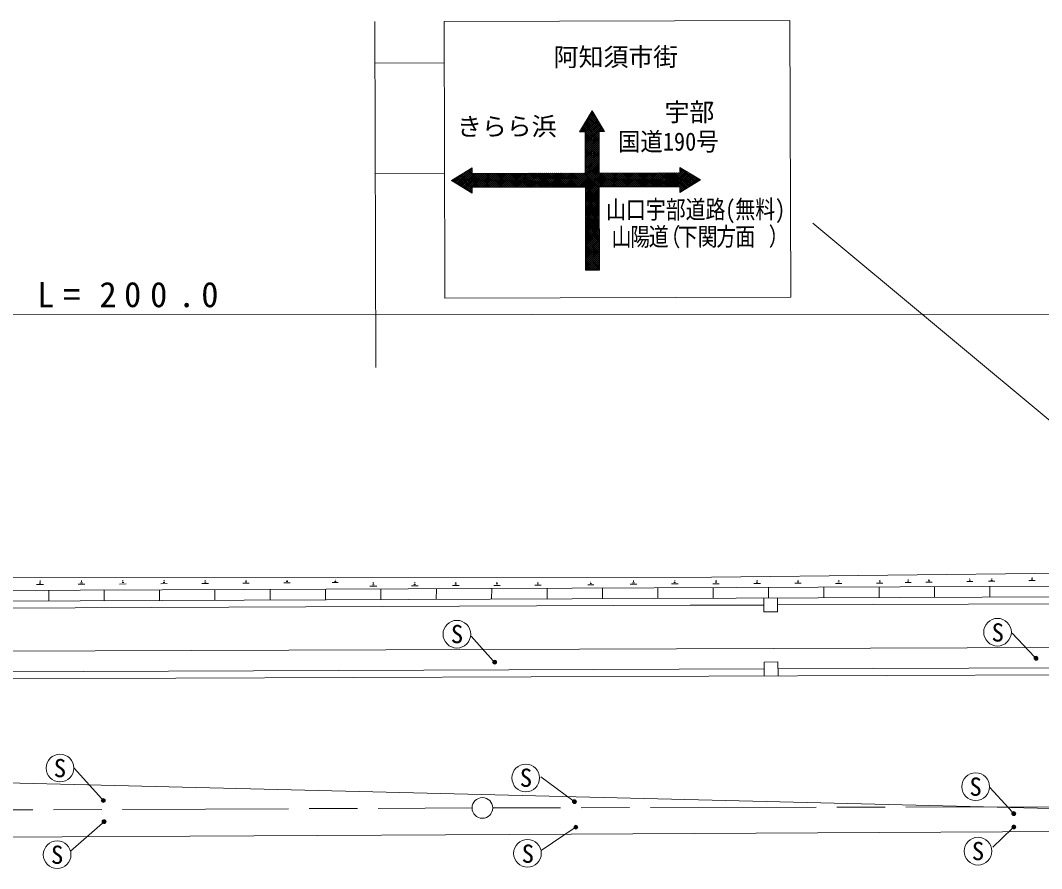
# Model space of a CAD drawing. Units: millimetres, scale not verified. Extents: x 40000 to 680000, y 20000 to 380000.
# Drawn here: x 126632 to 200549, y 282741 to 344133 of the extents above; entities that cross this region are included whole.
import ezdxf
from ezdxf.enums import TextEntityAlignment as Align

# ---------------------------------------------------------------- set-up
doc = ezdxf.new("R2010")
doc.units = ezdxf.units.MM
doc.header["$LTSCALE"] = 1000
doc.linetypes.add('CHAIN', pattern=[18.5, 12, -1.5, 3.5, -1.5])
for name, color, linetype, lineweight in [('M-BGD', 7, 'Continuous', 13), ('M-BMK', 2, 'CHAIN', 13), ('M-BMK-SRVR', 3, 'Continuous', 13), ('M-STR-HTXT', 7, 'Continuous', 13), ('M-STR-STRC', 7, 'Continuous', 13), ('M-STR-STRD', 7, 'Continuous', 13)]:
    doc.layers.add(name, color=color, linetype=linetype, lineweight=lineweight)
doc.styles.add('ＭＳ ゴシック', font='')
doc.styles.get('ＭＳ ゴシック').set_extended_font_data('MS Gothic')

msp = doc.modelspace()

# ---------------------------------------------------------------- linework, layer by layer
at = {"layer": 'M-BGD'}
for p, q in [((176665, 303842), (59273, 303749)), ((224361, 304370), (176665, 303842)), ((199863, 303774), (199863, 303804)), ((254263, 303378), (94553, 302751)), ((127806, 303301), (128307, 303302)), ((127996, 303402), (128116, 303402)), ((128046, 303502), (128076, 303502)), ((128056, 303502), (128056, 303602)), ((130811, 303319), (131302, 303320)), ((130991, 303420), (131121, 303420)), ((131041, 303520), (131071, 303520)), ((131051, 303520), (131051, 303600)), ((133806, 303337), (134287, 303348)), ((133986, 303438), (134106, 303438)), ((134026, 303538), (134056, 303538)), ((134046, 303538), (134046, 303608)), ((136791, 303355), (137261, 303366)), ((136971, 303456), (137091, 303456)), ((137011, 303556), (137041, 303556)), ((137031, 303556), (137030, 303606)), ((139766, 303383), (140236, 303384)), ((139946, 303473), (140066, 303474)), ((139985, 303564), (140015, 303564)), ((140005, 303564), (140005, 303614)), ((142740, 303401), (143201, 303402)), ((142910, 303491), (143031, 303492)), ((142960, 303582), (142980, 303582)), ((142970, 303582), (142970, 303622)), ((145705, 303419), (146156, 303420)), ((145875, 303509), (145985, 303510)), ((145915, 303600), (145945, 303600)), ((145935, 303600), (145935, 303620)), ((149201, 303438), (149642, 303439)), ((149371, 303529), (149481, 303529)), ((149411, 303619), (149441, 303619)), ((151936, 303185), (152427, 303186)), ((152116, 303286), (152236, 303286)), ((152166, 303386), (152196, 303386)), ((152176, 303386), (152176, 303466)), ((154931, 303203), (155412, 303204)), ((155111, 303304), (155231, 303304)), ((155151, 303394), (155181, 303394)), ((155171, 303394), (155171, 303464)), ((157916, 303221), (158386, 303222)), ((158086, 303322), (158206, 303322)), ((158136, 303412), (158166, 303412)), ((158146, 303412), (158145, 303472)), ((160890, 303239), (161361, 303240)), ((161071, 303340), (161181, 303340)), ((161110, 303430), (161140, 303430)), ((161120, 303430), (161120, 303480)), ((163865, 303257), (164326, 303258)), ((164035, 303358), (164145, 303358)), ((164075, 303448), (164105, 303448)), ((164095, 303448), (164095, 303478)), ((167702, 303287), (168142, 303288)), ((167862, 303378), (167972, 303378)), ((167901, 303468), (167931, 303468)), ((170766, 303325), (171257, 303327)), ((170946, 303426), (171077, 303426)), ((170996, 303516), (171026, 303516)), ((171006, 303516), (171006, 303596)), ((172770, 303060), (172762, 302289)), ((173761, 303343), (174242, 303345)), ((173941, 303444), (174062, 303444)), ((173981, 303534), (174011, 303534)), ((174001, 303534), (174001, 303604)), ((176746, 303361), (177217, 303363)), ((176777, 303071), (176769, 302310)), ((176926, 303462), (177046, 303462)), ((176966, 303552), (176996, 303552)), ((176986, 303552), (176986, 303612)), ((179721, 303379), (180192, 303381)), ((179901, 303470), (180021, 303470)), ((179941, 303570), (179971, 303570)), ((179961, 303570), (179961, 303620)), ((180783, 303092), (180775, 302320)), ((182696, 303397), (183157, 303399)), ((182866, 303488), (182986, 303488)), ((182916, 303588), (182936, 303588)), ((182926, 303588), (182926, 303618)), ((184790, 303102), (184782, 302341)), ((185641, 303385), (186101, 303386)), ((185811, 303476), (185931, 303486)), ((185850, 303576), (185881, 303576)), ((185870, 303576), (185870, 303626)), ((188605, 303403), (189066, 303404)), ((188785, 303494), (188896, 303494)), ((188796, 303123), (188789, 302352)), ((188825, 303594), (188855, 303594)), ((188835, 303594), (188835, 303624)), ((190679, 303459), (191119, 303460)), ((190839, 303549), (190949, 303550)), ((190879, 303640), (190909, 303640)), ((192181, 303473), (192622, 303474)), ((192341, 303563), (192451, 303564)), ((192381, 303644), (192411, 303644)), ((192391, 303644), (192391, 303654)), ((192803, 303134), (192795, 302373)), ((195136, 303521), (195577, 303522)), ((195296, 303611), (195406, 303612)), ((195336, 303702), (195366, 303702)), ((195356, 303702), (195356, 303712)), ((196718, 303535), (197159, 303536)), ((196810, 303155), (196802, 302383)), ((196878, 303625), (196989, 303626)), ((196918, 303716), (196948, 303716)), ((196938, 303716), (196938, 303726)), ((199633, 303583), (200084, 303584)), ((199803, 303683), (199913, 303684)), ((199843, 303774), (199873, 303774)), ((254265, 302617), (94555, 301980)), ((128689, 302883), (128691, 302121)), ((132695, 302893), (132697, 302132)), ((136702, 302914), (136704, 302153)), ((140708, 302925), (140710, 302163)), ((144715, 302945), (144717, 302184)), ((148721, 302956), (148723, 302195)), ((152728, 302977), (152730, 302216)), ((156744, 302987), (156736, 302226)), ((160751, 303008), (160743, 302247)), ((164757, 303019), (164749, 302258)), ((168764, 303040), (168756, 302278)), ((180435, 302320), (180438, 301318)), ((181439, 301321), (181437, 302322)), ((175118, 301805), (94557, 301479)), ((177682, 301811), (175118, 301805)), ((180436, 301819), (177682, 301811)), ((220351, 301975), (181438, 301821)), ((180438, 301318), (181439, 301321)), ((204334, 298757), (77828, 298299)), ((180469, 297191), (81247, 296826)), ((181469, 297695), (180467, 297692)), ((180467, 297692), (180470, 296690)), ((181472, 296693), (181469, 297695)), ((204338, 297275), (181470, 297194)), ((204339, 296774), (77833, 296316))]:
    msp.add_line(p, q, dxfattribs=at)
msp.add_circle((160955, 297680), 20, dxfattribs=at)
at = {"layer": 'M-BMK'}
for p, q in [((60029, 286713), (159321, 287128)), ((221232, 287264), (160823, 287132))]:
    msp.add_line(p, q, dxfattribs=at)
at = {"layer": 'M-BMK-SRVR'}
msp.add_circle((160072, 287130), 751, dxfattribs=at)
at = {"layer": 'M-STR-HTXT'}
msp.add_line((59262, 322790), (262014, 322891), dxfattribs=at)
at = {"layer": 'M-STR-STRC'}
for p, q in [((152288, 344053), (152354, 319012)), ((157296, 344066), (182337, 344133)), ((157347, 325035), (157296, 344066)), ((182337, 344133), (182390, 324100)), ((157304, 341061), (152296, 341048)), ((168011, 337584), (167113, 336079)), ((167184, 336198), (168221, 337235)), ((167207, 336080), (168274, 337147)), ((167393, 336549), (168168, 337324)), ((167602, 336899), (168115, 337412)), ((168734, 336084), (167720, 337097)), ((168875, 336084), (167773, 337186)), ((167811, 337249), (168061, 337500)), ((168764, 336337), (167826, 337274)), ((168548, 336694), (167879, 337363)), ((168333, 337050), (167932, 337452)), ((168117, 337407), (167984, 337540)), ((168011, 337584), (168916, 336084)), ((168518, 335168), (167298, 336389)), ((167349, 336080), (168328, 337059)), ((168517, 335310), (167350, 336477)), ((168517, 335452), (167403, 336566)), ((168517, 335594), (167456, 336654)), ((167490, 336080), (168381, 336971)), ((168516, 335735), (167509, 336743)), ((167514, 335963), (168434, 336883)), ((167514, 335822), (168487, 336794)), ((167515, 335681), (168541, 336706)), ((167515, 335539), (168594, 336618)), ((167516, 335398), (168647, 336530)), ((167516, 335257), (168700, 336442)), ((167516, 335116), (168753, 336353)), ((168516, 335877), (167562, 336832)), ((168516, 336019), (167615, 336920)), ((168593, 336083), (167667, 337009)), ((167514, 336080), (167113, 336079)), ((167182, 336079), (167139, 336123)), ((167323, 336080), (167192, 336211)), ((167464, 336080), (167245, 336300)), ((167514, 336080), (167522, 333075)), ((168518, 335026), (167514, 336031)), ((168519, 334885), (167514, 335889)), ((168519, 334743), (167515, 335747)), ((168519, 334601), (167515, 335605)), ((167517, 334975), (168516, 335974)), ((167517, 334834), (168516, 335833)), ((167517, 334693), (168516, 335692)), ((168515, 336083), (168916, 336084)), ((168523, 333078), (168515, 336083)), ((168625, 336083), (168807, 336265)), ((168767, 336084), (168860, 336177)), ((168908, 336084), (168913, 336089)), ((168520, 334459), (167515, 335464)), ((168520, 334317), (167516, 335322)), ((168521, 334176), (167516, 335180)), ((168521, 334034), (167517, 335038)), ((168521, 333892), (167517, 334896)), ((167518, 334552), (168517, 335551)), ((167518, 334411), (168517, 335410)), ((167519, 334270), (168518, 335269)), ((167519, 334129), (168518, 335128)), ((167519, 333988), (168518, 334987)), ((167520, 333847), (168519, 334846)), ((168522, 333750), (167517, 334755)), ((168522, 333608), (167518, 334613)), ((168522, 333467), (167518, 334471)), ((168523, 333325), (167518, 334329)), ((168523, 333183), (167519, 334187)), ((167520, 333706), (168519, 334705)), ((167521, 333565), (168519, 334564)), ((167521, 333424), (168520, 334423)), ((167521, 333283), (168520, 334282)), ((167522, 333142), (168521, 334141)), ((159327, 333454), (157827, 332549)), ((158212, 332317), (159327, 333433)), ((159328, 333328), (159249, 333407)), ((159328, 333054), (159327, 333454)), ((166593, 332071), (168521, 334000)), ((166735, 332072), (168521, 333859)), ((166876, 332072), (168522, 333718)), ((167018, 332072), (168522, 333577)), ((167160, 332073), (168522, 333435)), ((169486, 332079), (167519, 334046)), ((169345, 332079), (167520, 333904)), ((169204, 332078), (167520, 333762)), ((169063, 332078), (167520, 333620)), ((168922, 332078), (167521, 333478)), ((174353, 333094), (174352, 333494)), ((174352, 333494), (175857, 332597)), ((174352, 333467), (174369, 333484)), ((175443, 332344), (174352, 333435)), ((174352, 333326), (174458, 333431)), ((174353, 333185), (174546, 333378)), ((175531, 332398), (174556, 333372)), ((157325, 333048), (152317, 333035)), ((157859, 332530), (157954, 332626)), ((157947, 332477), (158311, 332841)), ((158581, 332094), (158014, 332661)), ((158035, 332423), (158668, 333056)), ((158937, 331879), (158102, 332715)), ((158123, 332370), (159025, 333272)), ((159294, 331665), (158190, 332768)), ((159332, 331768), (158279, 332821)), ((158300, 332264), (159328, 333292)), ((159332, 331910), (158367, 332874)), ((158388, 332211), (159328, 333151)), ((159331, 332051), (158455, 332928)), ((158476, 332157), (159373, 333054)), ((159472, 332052), (158543, 332981)), ((158565, 332104), (159514, 333054)), ((159613, 332053), (158631, 333034)), ((158653, 332051), (159656, 333054)), ((159754, 332053), (158719, 333087)), ((158741, 331998), (159798, 333055)), ((159895, 332053), (158808, 333141)), ((158829, 331945), (159940, 333055)), ((160036, 332054), (158896, 333194)), ((158917, 331891), (160082, 333056)), ((160177, 332054), (158984, 333247)), ((159006, 331838), (160223, 333056)), ((160318, 332055), (159072, 333300)), ((159328, 333186), (159160, 333353)), ((162333, 333062), (159328, 333054)), ((159361, 332052), (160365, 333056)), ((160459, 332055), (159460, 333054)), ((159503, 332052), (160507, 333057)), ((160600, 332055), (159601, 333054)), ((159645, 332053), (160649, 333057)), ((160741, 332056), (159742, 333055)), ((159786, 332053), (160791, 333058)), ((160882, 332056), (159883, 333055)), ((159928, 332054), (160932, 333058)), ((161023, 332056), (160024, 333055)), ((160070, 332054), (161074, 333058)), ((161164, 332057), (160165, 333056)), ((160212, 332054), (161216, 333059)), ((161305, 332057), (160306, 333056)), ((160354, 332055), (161358, 333059)), ((161446, 332058), (160447, 333057)), ((160495, 332055), (161500, 333059)), ((161587, 332058), (160588, 333057)), ((160637, 332055), (161641, 333060)), ((161728, 332058), (160729, 333057)), ((160779, 332056), (161783, 333060)), ((161869, 332059), (160870, 333058)), ((160921, 332056), (161925, 333061)), ((162010, 332059), (161011, 333058)), ((161063, 332057), (162067, 333061)), ((162151, 332060), (161152, 333058)), ((161204, 332057), (162209, 333061)), ((162292, 332060), (161293, 333059)), ((161346, 332057), (162350, 333062)), ((162434, 332060), (161435, 333059)), ((161488, 332058), (162492, 333062)), ((162575, 332061), (161576, 333060)), ((161630, 332058), (162634, 333062)), ((162716, 332061), (161717, 333060)), ((161772, 332058), (162776, 333063)), ((162857, 332061), (161858, 333060)), ((161913, 332059), (162918, 333063)), ((162998, 332062), (161999, 333061)), ((162055, 332059), (163059, 333064)), ((163139, 332062), (162140, 333061)), ((162197, 332060), (163201, 333064)), ((163280, 332063), (162281, 333061)), ((162333, 333062), (167522, 333075)), ((162339, 332060), (163343, 333064)), ((163421, 332063), (162422, 333062)), ((162481, 332060), (163485, 333065)), ((163562, 332063), (162563, 333062)), ((162622, 332061), (163627, 333065)), ((163703, 332064), (162704, 333063)), ((162764, 332061), (163768, 333065)), ((163844, 332064), (162845, 333063)), ((162906, 332062), (163910, 333066)), ((163985, 332064), (162986, 333063)), ((163048, 332062), (164052, 333066)), ((164126, 332065), (163127, 333064)), ((163190, 332062), (164194, 333067)), ((164267, 332065), (163268, 333064)), ((163331, 332063), (164336, 333067)), ((164408, 332066), (163409, 333065)), ((163473, 332063), (164477, 333067)), ((164549, 332066), (163550, 333065)), ((163615, 332063), (164619, 333068)), ((164690, 332066), (163691, 333065)), ((163757, 332064), (164761, 333068)), ((164831, 332067), (163832, 333066)), ((163899, 332064), (164903, 333068)), ((164972, 332067), (163973, 333066)), ((164040, 332065), (165045, 333069)), ((165113, 332067), (164114, 333066)), ((164182, 332065), (165186, 333069)), ((165254, 332068), (164255, 333067)), ((164324, 332065), (165328, 333070)), ((165395, 332068), (164396, 333067)), ((164466, 332066), (165470, 333070)), ((165536, 332069), (164538, 333068)), ((164608, 332066), (165612, 333070)), ((165678, 332069), (164679, 333068)), ((164749, 332066), (165754, 333071)), ((165819, 332069), (164820, 333068)), ((164891, 332067), (165895, 333071)), ((165960, 332070), (164961, 333069)), ((165033, 332067), (166037, 333072)), ((166101, 332070), (165102, 333069)), ((165175, 332068), (166179, 333072)), ((166242, 332070), (165243, 333069)), ((165317, 332068), (166321, 333072)), ((166383, 332071), (165384, 333070)), ((165458, 332068), (166463, 333073)), ((166524, 332071), (165525, 333070)), ((165600, 332069), (166604, 333073)), ((166665, 332072), (165666, 333071)), ((165742, 332069), (166746, 333073)), ((166806, 332072), (165807, 333071)), ((165884, 332069), (166888, 333074)), ((166947, 332072), (165948, 333071)), ((166026, 332070), (167030, 333074)), ((167088, 332073), (166089, 333072)), ((166167, 332070), (167172, 333075)), ((167229, 332073), (166230, 333072)), ((166309, 332071), (167313, 333075)), ((167370, 332073), (166371, 333072)), ((166451, 332071), (167455, 333075)), ((167511, 332074), (166512, 333073)), ((168528, 331198), (166653, 333073)), ((168528, 331340), (166794, 333074)), ((168528, 331481), (166935, 333074)), ((168527, 331623), (167076, 333074)), ((168527, 331765), (167217, 333075)), ((167302, 332073), (168523, 333294)), ((168527, 331907), (167358, 333075)), ((167444, 332074), (168523, 333153)), ((168526, 332049), (167499, 333075)), ((168781, 332077), (167521, 333337)), ((168639, 332077), (167521, 333195)), ((167525, 331872), (168731, 333079)), ((167525, 331731), (168873, 333079)), ((167525, 332013), (168590, 333078)), ((167526, 331449), (169157, 333080)), ((167526, 331590), (169015, 333079)), ((167527, 331167), (169440, 333081)), ((167527, 331308), (169299, 333080)), ((168523, 333078), (174353, 333094)), ((168578, 332077), (169582, 333081)), ((169627, 332079), (168628, 333078)), ((168720, 332077), (169724, 333081)), ((169768, 332080), (168769, 333079)), ((168862, 332077), (169866, 333082)), ((169909, 332080), (168910, 333079)), ((169003, 332078), (170008, 333082)), ((170050, 332081), (169051, 333080)), ((169145, 332078), (170149, 333082)), ((170191, 332081), (169192, 333080)), ((169287, 332079), (170291, 333083)), ((170332, 332081), (169333, 333080)), ((169429, 332079), (170433, 333083)), ((170473, 332082), (169474, 333081)), ((169571, 332079), (170575, 333084)), ((170614, 332082), (169615, 333081)), ((169712, 332080), (170717, 333084)), ((170755, 332082), (169756, 333081)), ((169854, 332080), (170858, 333084)), ((170896, 332083), (169897, 333082)), ((169996, 332080), (171000, 333085)), ((171037, 332083), (170038, 333082)), ((170138, 332081), (171142, 333085)), ((171178, 332084), (170179, 333083)), ((170280, 332081), (171284, 333086)), ((171319, 332084), (170320, 333083)), ((170421, 332082), (171426, 333086)), ((171460, 332084), (170461, 333083)), ((170563, 332082), (171567, 333086)), ((171601, 332085), (170602, 333084)), ((170705, 332082), (171709, 333087)), ((171742, 332085), (170743, 333084)), ((170847, 332083), (171851, 333087)), ((171884, 332085), (170885, 333084)), ((170989, 332083), (171993, 333087)), ((172025, 332086), (171026, 333085)), ((171130, 332083), (172135, 333088)), ((172166, 332086), (171167, 333085)), ((171272, 332084), (172276, 333088)), ((172307, 332087), (171308, 333086)), ((171414, 332084), (172418, 333089)), ((172448, 332087), (171449, 333086)), ((171556, 332085), (172560, 333089)), ((172589, 332087), (171590, 333086)), ((171698, 332085), (172702, 333089)), ((172730, 332088), (171731, 333087)), ((171839, 332085), (172844, 333090)), ((172871, 332088), (171872, 333087)), ((171981, 332086), (172985, 333090)), ((173012, 332088), (172013, 333087)), ((172123, 332086), (173127, 333090)), ((173153, 332089), (172154, 333088)), ((172265, 332087), (173269, 333091)), ((173294, 332089), (172295, 333088)), ((172407, 332087), (173411, 333091)), ((173435, 332090), (172436, 333089)), ((172548, 332087), (173553, 333092)), ((173576, 332090), (172577, 333089)), ((172690, 332088), (173694, 333092)), ((173717, 332090), (172718, 333089)), ((172832, 332088), (173836, 333092)), ((173858, 332091), (172859, 333090)), ((172974, 332088), (173978, 333093)), ((173999, 332091), (173000, 333090)), ((173116, 332089), (174120, 333093)), ((174140, 332092), (173141, 333090)), ((173257, 332089), (174262, 333093)), ((174281, 332092), (173282, 333091)), ((173399, 332090), (174635, 333325)), ((174653, 331862), (173423, 333091)), ((173541, 332090), (174724, 333273)), ((174740, 331916), (173564, 333092)), ((173683, 332090), (174812, 333220)), ((174828, 331969), (173705, 333092)), ((173824, 332091), (174901, 333167)), ((174916, 332023), (173846, 333092)), ((173966, 332091), (174989, 333114)), ((175004, 332076), (173988, 333093)), ((174108, 332091), (175078, 333061)), ((175092, 332130), (174129, 333093)), ((174250, 332092), (175167, 333009)), ((175180, 332184), (174270, 333093)), ((175355, 332291), (174352, 333294)), ((175267, 332237), (174353, 333152)), ((174356, 332056), (175255, 332956)), ((174356, 331915), (175344, 332903)), ((174356, 331774), (175432, 332850)), ((174481, 331757), (175521, 332797)), ((174844, 331979), (175610, 332744)), ((175619, 332452), (174907, 333163)), ((175207, 332200), (175698, 332692)), ((175706, 332505), (175257, 332955)), ((175570, 332422), (175787, 332639)), ((175794, 332559), (175608, 332746)), ((157827, 332549), (159332, 331641)), ((157869, 332524), (157838, 332555)), ((158225, 332309), (157926, 332608)), ((159094, 331785), (159331, 332022)), ((159331, 332052), (162336, 332060)), ((159331, 332052), (159332, 331641)), ((167524, 332074), (162336, 332060)), ((167524, 332074), (167541, 326064)), ((168529, 331056), (167525, 332060)), ((168529, 330914), (167525, 331919)), ((167527, 331026), (168526, 332025)), ((174356, 332092), (168526, 332077)), ((168542, 326067), (168526, 332077)), ((174356, 332092), (174357, 331681)), ((174565, 331808), (174356, 332017)), ((175857, 332597), (174357, 331681)), ((159182, 331732), (159332, 331881)), ((159270, 331679), (159332, 331740)), ((168530, 330772), (167525, 331777)), ((168530, 330631), (167526, 331635)), ((168530, 330489), (167526, 331493)), ((168531, 330347), (167526, 331351)), ((168531, 330205), (167527, 331210)), ((167528, 330885), (168527, 331884)), ((167528, 330744), (168527, 331743)), ((167528, 330603), (168527, 331602)), ((167529, 330462), (168528, 331461)), ((167529, 330321), (168528, 331320)), ((167530, 330180), (168529, 331179)), ((174477, 331755), (174356, 331876)), ((174389, 331701), (174357, 331734)), ((168531, 330063), (167527, 331068)), ((168532, 329922), (167528, 330926)), ((168532, 329780), (167528, 330784)), ((168533, 329638), (167528, 330642)), ((168533, 329496), (167529, 330501)), ((167530, 330039), (168529, 331038)), ((167530, 329898), (168529, 330897)), ((167531, 329757), (168530, 330756)), ((167531, 329616), (168530, 330615)), ((167531, 329475), (168530, 330474)), ((168533, 329354), (167529, 330359)), ((168534, 329213), (167529, 330217)), ((168534, 329071), (167530, 330075)), ((168535, 328929), (167530, 329933)), ((168535, 328787), (167531, 329792)), ((167532, 329334), (168531, 330332)), ((167532, 329192), (168531, 330191)), ((167533, 329051), (168532, 330050)), ((167533, 328910), (168532, 329909)), ((167533, 328769), (168532, 329768)), ((168535, 328645), (167531, 329650)), ((168536, 328504), (167531, 329508)), ((168536, 328362), (167532, 329366)), ((168536, 328220), (167532, 329224)), ((168537, 328078), (167532, 329083)), ((168537, 327936), (167533, 328941)), ((167534, 328628), (168533, 329627)), ((167534, 328487), (168533, 329486)), ((167534, 328346), (168533, 329345)), ((167535, 328205), (168534, 329204)), ((167535, 328064), (168534, 329063)), ((221443, 298262), (183988, 329463)), ((168538, 327795), (167533, 328799)), ((168538, 327653), (167534, 328657)), ((168538, 327511), (167534, 328515)), ((168539, 327369), (167534, 328374)), ((168539, 327227), (167535, 328232)), ((167536, 327923), (168535, 328922)), ((167536, 327782), (168535, 328781)), ((167536, 327641), (168535, 328640)), ((167537, 327500), (168536, 328499)), ((167537, 327359), (168536, 328358)), ((167537, 327218), (168536, 328217)), ((168539, 327086), (167535, 328090)), ((168540, 326944), (167536, 327948)), ((168540, 326802), (167536, 327806)), ((168541, 326660), (167536, 327665)), ((168541, 326518), (167537, 327523)), ((167538, 327077), (168537, 328076)), ((167538, 326936), (168537, 327935)), ((167539, 326795), (168538, 327794)), ((167539, 326654), (168538, 327653)), ((167539, 326513), (168538, 327512)), ((168541, 326377), (167537, 327381)), ((168542, 326235), (167537, 327239)), ((168542, 326093), (167538, 327097)), ((168427, 326066), (167538, 326956)), ((168286, 326066), (167539, 326814)), ((167540, 326372), (168539, 327371)), ((167540, 326231), (168539, 327229)), ((167540, 326089), (168539, 327088)), ((167657, 326064), (168540, 326947)), ((167799, 326065), (168540, 326806)), ((168145, 326066), (167539, 326672)), ((168004, 326065), (167539, 326530)), ((167863, 326065), (167540, 326388)), ((167722, 326065), (167540, 326247)), ((167581, 326064), (167540, 326105)), ((167541, 326064), (168542, 326067)), ((167940, 326065), (168541, 326665)), ((168082, 326065), (168541, 326524)), ((168224, 326066), (168541, 326383)), ((168366, 326066), (168542, 326242)), ((168508, 326067), (168542, 326101)), ((157349, 324034), (157347, 325035)), ((157349, 324034), (182390, 324100)), ((160855, 297790), (159268, 299559)), ((200048, 298075), (198421, 299773)), ((200109, 297925), (200189, 297995)), ((160915, 297650), (160985, 297720)), ((132525, 287778), (130526, 290006)), ((166611, 287669), (164313, 289375)), ((198436, 286832), (196808, 288621)), ((132586, 287628), (132656, 287708)), ((166702, 287549), (166772, 287619)), ((132660, 286096), (132730, 286166)), ((198506, 286682), (198576, 286752)), ((132580, 286035), (130252, 284006)), ((166717, 285656), (164327, 284047)), ((166807, 285696), (166877, 285776)), ((198429, 285650), (197020, 284294)), ((198509, 285711), (198579, 285781))]:
    msp.add_line(p, q, dxfattribs=at)
for centre, radius in [((197359, 299851), 1002), ((158226, 299706), 1002), ((200149, 297965), 140), ((200149, 297965), 110), ((200149, 297965), 80.1), ((200149, 297965), 50.1), ((200149, 297965), 20), ((160955, 297680), 140), ((160955, 297680), 110), ((160955, 297680), 80.1), ((160955, 297680), 50.1), ((129494, 290014), 1002), ((163211, 289302), 1002), ((195776, 288668), 1002), ((132626, 287668), 140), ((132626, 287668), 110), ((132626, 287668), 80.1), ((132626, 287668), 50.1), ((132626, 287668), 20), ((166732, 287589), 140), ((166732, 287589), 110), ((166732, 287589), 80.1), ((166732, 287589), 50.1), ((166732, 287589), 20), ((198536, 286722), 140), ((198536, 286722), 110), ((198536, 286722), 80.1), ((132690, 286136), 140), ((132690, 286136), 110), ((132690, 286136), 80.1), ((132690, 286136), 50.1), ((132690, 286136), 20), ((198536, 286722), 50.1), ((198536, 286722), 20), ((166837, 285736), 140), ((166837, 285736), 110), ((166837, 285736), 80.1), ((166837, 285736), 50.1), ((166837, 285736), 20), ((198539, 285751), 140), ((198539, 285751), 110), ((198539, 285751), 80.1), ((198539, 285751), 50.1), ((198539, 285751), 20), ((129291, 283743), 1002), ((163336, 283844), 1002), ((195949, 284001), 1002)]:
    msp.add_circle(centre, radius, dxfattribs=at)
at = {"layer": 'M-STR-STRD'}
for p, q in [((197343, 287180), (125591, 288941)), ((226763, 286477), (197343, 287180)), ((231203, 285587), (162040, 285212)), ((162040, 285212), (124089, 285011))]:
    msp.add_line(p, q, dxfattribs=at)

# ---------------------------------------------------------------- texts
at = {"layer": 'M-STR-HTXT', "style": 'ＭＳ ゴシック'}
for s, p in [('L', (127844, 322823)), ('=', (129727, 322828)), ('2', (132352, 322825)), ('0', (134134, 322830)), ('0', (136018, 322825)), ('0', (139724, 322825)), ('.', (138041, 322830))]:
    msp.add_text(s, height=1833, rotation=0.027, dxfattribs=at).set_placement(p, align=Align.BOTTOM_LEFT)
at = {"layer": 'M-STR-STRC', "style": 'ＭＳ ゴシック'}
for s, p in [('阿知須市街', (165238, 340421)), ('宇部', (173262, 336436)), ('きらら浜', (158240, 335395))]:
    msp.add_text(s, height=1320, rotation=0.153, dxfattribs=at).set_placement(p, align=Align.BOTTOM_LEFT)
for s, width, p in [('国道190号', 0.9, (169890, 334298)), ('山口宇部道路(無料)', 0.8, (169024, 329377)), ('山', 0.8, (169420, 327411)), ('陽', 0.8, (170782, 327415)), ('道', 0.8, (172114, 327418)), ('（', 0.8, (172963, 327397)), ('下', 0.8, (174228, 327424)), ('関', 0.8, (175660, 327428)), ('方', 0.8, (177002, 327432)), ('面', 0.8, (178385, 327435)), ('）', 0.8, (180799, 327442))]:
    msp.add_text(s, height=1320, rotation=0.153, dxfattribs=dict(at, width=width)).set_placement(p, align=Align.BOTTOM_LEFT)
for p in [(158236, 299716), (197377, 299833), (129494, 290014), (163226, 289317), (195773, 288671), (195949, 284011), (129291, 283743), (163363, 283817)]:
    msp.add_text('S', height=1320, rotation=359, dxfattribs=at).set_placement(p, align=Align.MIDDLE_CENTER)

doc.saveas('drawing.dxf')
